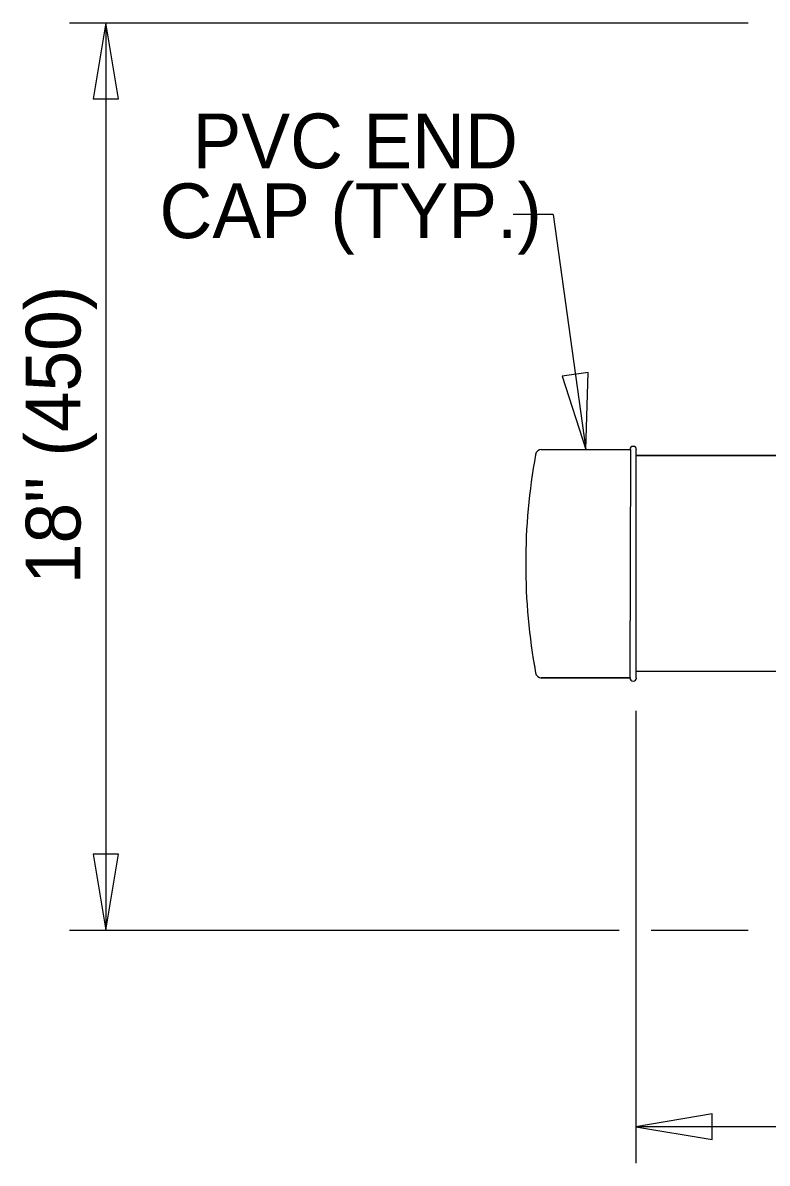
# Model space of a CAD drawing. Extents: x 1.6 to 16.6, y 0.2 to 10.2.
# Drawn here: x 11.738 to 12.962, y 5.754 to 7.63 of the extents above; entities that cross this region are included whole.
import ezdxf

# ---------------------------------------------------------------- set-up
doc = ezdxf.new("R2010")
doc.units = 0
for name, color, linetype in [('SD_P_Dimension Lines', 7, 'Continuous'), ('SD_P_Dimension Text', 7, 'Continuous'), ('SD_P_Prop Object Lines', 7, 'Continuous'), ('SD_P_Shading', 7, 'Continuous')]:
    doc.layers.add(name, color=color, linetype=linetype)

msp = doc.modelspace()

# ---------------------------------------------------------------- linework, layer by layer
at = {"layer": 'SD_P_Dimension Lines'}
for p, q in [((11.8144, 7.63), (12.9305, 7.63)), ((11.8744, 7.63), (11.8534, 7.505)), ((11.8954, 7.505), (11.8744, 7.63)), ((11.8744, 7.63), (11.8744, 6.1368)), ((11.8534, 7.505), (11.8954, 7.505)), ((12.6099, 7.3148), (12.5439, 7.3148)), ((12.6099, 7.3148), (12.6635, 6.928)), ((12.6671, 7.0546), (12.6248, 7.0485)), ((12.6248, 7.0485), (12.6635, 6.928)), ((12.6635, 6.928), (12.6671, 7.0546)), ((12.746, 6.4981), (12.746, 5.7535)), ((11.8534, 6.2618), (11.8744, 6.1368)), ((11.8954, 6.2618), (11.8534, 6.2618)), ((11.8744, 6.1368), (11.8954, 6.2618)), ((11.8144, 6.1368), (12.7183, 6.1368)), ((12.7712, 6.1368), (12.9305, 6.1368)), ((12.871, 5.8345), (12.746, 5.8135)), ((12.871, 5.7925), (12.871, 5.8345)), ((13.62, 5.8135), (12.746, 5.8135)), ((12.746, 5.8135), (12.871, 5.7925))]:
    msp.add_line(p, q, dxfattribs=at)
at = {"layer": 'SD_P_Prop Object Lines'}
for p, q in [((12.59, 6.928), (12.737, 6.928)), ((12.737, 6.928), (12.736, 6.552)), ((12.746, 6.928), (12.746, 6.552)), ((12.746, 6.918), (13.62, 6.918)), ((12.59, 6.552), (12.736, 6.552)), ((12.746, 6.563), (13.62, 6.563))]:
    msp.add_line(p, q, dxfattribs=at)
for centre, radius, start, end in [((12.591, 6.9176), 0.0104, 90, 169.6613), ((12.7414, 6.928), 0.0052, 0, 180), ((13.5645, 6.7401), 0.9999, 169.6613, 190.3387), ((12.591, 6.5625), 0.0104, 190.3387, 270), ((12.7414, 6.5521), 0.0052, 180, 0)]:
    msp.add_arc(centre, radius, start, end, dxfattribs=at)
at = {"layer": 'SD_P_Shading'}
for p, q in [((12.59, 6.928), (12.737, 6.928)), ((12.746, 6.928), (12.746, 6.552)), ((12.737, 6.552), (12.59, 6.552))]:
    msp.add_line(p, q, dxfattribs=at)
msp.add_lwpolyline([(13.148, 6.918), (12.746, 6.918), (12.746, 6.563), (13.148, 6.563)], close=True, dxfattribs=at)
for centre, radius, start, end in [((12.591, 6.9175), 0.0104, 90, 169.6613), ((12.7414, 6.9279), 0.0052, 0, 180), ((13.5645, 6.7399), 0.9999, 169.6613, 190.3387), ((12.591, 6.5623), 0.0104, 190.3387, 270), ((12.7414, 6.5519), 0.0052, 180, 0)]:
    msp.add_arc(centre, radius, start, end, dxfattribs=at)

# ---------------------------------------------------------------- texts
at = {"layer": 'SD_P_Dimension Text'}
for s, p in [('PVC END', (12.0168, 7.3907)), ('CAP (TYP.)', (11.9625, 7.2757))]:
    msp.add_text(s, height=0.09, dxfattribs=at).set_placement(p)
msp.add_text('18" (450)', height=0.09, rotation=90, dxfattribs=at).set_placement((11.8326, 6.7063))

doc.saveas('drawing.dxf')
